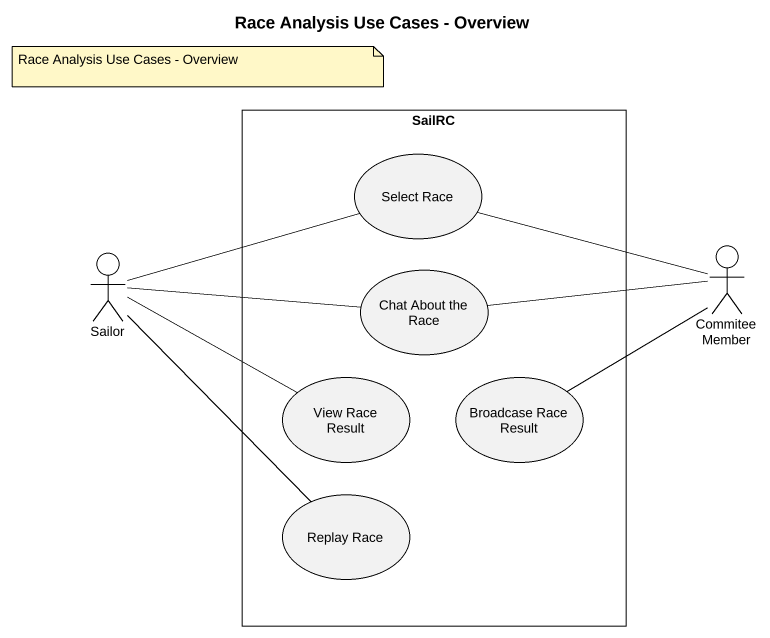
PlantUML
@startuml
title Race Analysis Use Cases - Overview
rectangle SailRC {
  usecase "Select Race" as Select_Race
  usecase "Chat About the Race" as Chat_About_the_Race
  usecase "View Race Result" as View_Race_Result
  usecase "Broadcase Race Result" as Broadcase_Race_Result
  usecase "Replay Race" as Replay_Race
}
actor Sailor
actor "Commitee Member" as Commitee_Member
Sailor -right- Select_Race
Sailor -right- Chat_About_the_Race
Sailor -right- View_Race_Result
Sailor -- Replay_Race
Commitee_Member -left- Select_Race
Commitee_Member -left- Chat_About_the_Race
Commitee_Member -left- Broadcase_Race_Result
note as N1
  Race Analysis Use Cases - Overview
end note
@enduml
